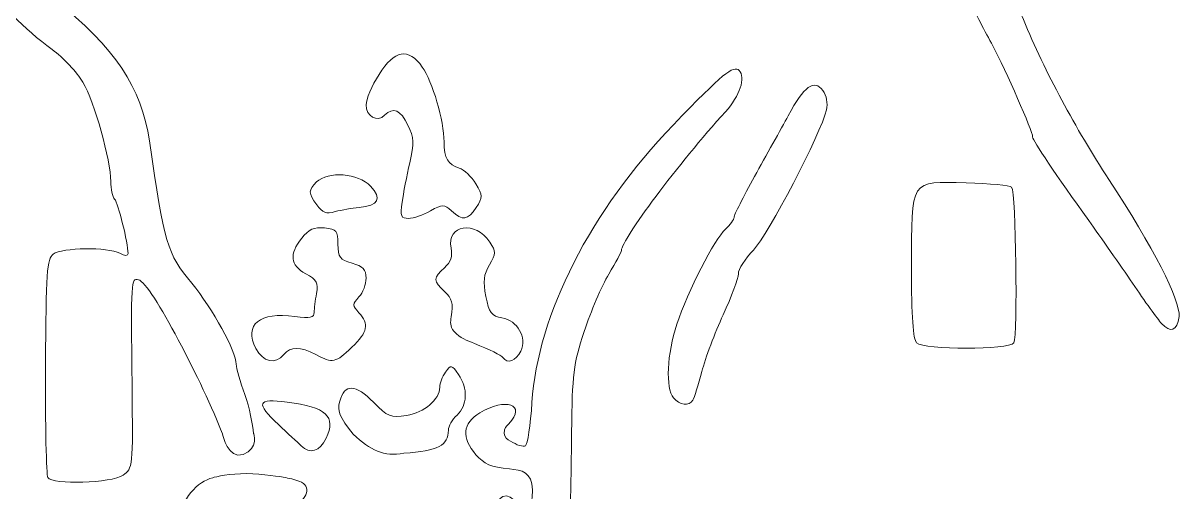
# Model space of a CAD drawing. Header units: millimetres. Extents: x -6423 to -1759, y 6 to 2012.
# Drawn here: x -5954.5 to -5822.8, y 1552 to 1605.4 of the extents above; entities that cross this region are included whole.
import ezdxf

# ---------------------------------------------------------------- set-up
doc = ezdxf.new("R2010")
doc.units = ezdxf.units.MM
doc.header["$MEASUREMENT"] = 0
doc.layers.add('layer 1', color=7, linetype='Continuous')

msp = doc.modelspace()

# ---------------------------------------------------------------- linework, layer by layer
at = {"layer": 'layer 1', "color": 177, "lineweight": 9}
for points, knots in [([(-5929.2655, 1563.0605), (-5928.7242, 1561.636), (-5928.4144, 1559.6643), (-5928.2793, 1558.6298), (-5928.2793, 1558.6298), (-5928.3272, 1558.7709), (-5927.6054, 1556.8771), (-5929.4616, 1556.2503), (-5929.4616, 1556.2503), (-5931.2164, 1555.6576), (-5931.7567, 1558.416), (-5931.8226, 1558.589), (-5931.8226, 1558.589), (-5933.9192, 1564.0793), (-5939.9317, 1575.8157), (-5941.3752, 1576.1482), (-5941.3752, 1576.1482), (-5942.2243, 1576.3439), (-5942.237, 1576.1309), (-5942.1048, 1564.1009), (-5942.1048, 1564.1009), (-5942.0023, 1554.7816), (-5942.014, 1554.6657), (-5943.1279, 1553.8854), (-5943.1279, 1553.8854), (-5944.4314, 1552.9725), (-5951.1544, 1552.7609), (-5951.6829, 1553.6163), (-5951.6829, 1553.6163), (-5951.8598, 1553.9021), (-5951.9779, 1559.6068), (-5951.9453, 1566.2932), (-5951.9453, 1566.2932), (-5951.8932, 1577.0161), (-5951.7896, 1578.5234), (-5951.0668, 1579.0662), (-5951.0668, 1579.0662), (-5950.0763, 1579.8096), (-5944.8395, 1579.883), (-5943.5104, 1579.1718), (-5943.5104, 1579.1718), (-5942.901, 1578.8457), (-5942.5582, 1578.8368), (-5942.5582, 1579.1477), (-5942.5582, 1579.1477), (-5942.5582, 1580.33), (-5943.6898, 1584.895), (-5944.0879, 1585.3183), (-5944.0879, 1585.3183), (-5944.3297, 1585.5757), (-5944.5275, 1586.4818), (-5944.5275, 1587.3319), (-5944.5275, 1587.3319), (-5944.5275, 1589.7812), (-5946.383, 1596.3854), (-5947.7046, 1598.6408), (-5947.7046, 1598.6408), (-5948.3683, 1599.7731), (-5949.9395, 1601.4538), (-5951.1958, 1602.3755), (-5951.1958, 1602.3755), (-5954.4197, 1604.7401), (-5957.1519, 1607.5684), (-5959.1156, 1610.5743), (-5959.1156, 1610.5743), (-5960.0444, 1611.9958), (-5961.003, 1613.159), (-5961.2458, 1613.159), (-5961.2458, 1613.159), (-5961.489, 1613.159), (-5963.4682, 1610.6664), (-5965.6442, 1607.6201), (-5965.6442, 1607.6201), (-5967.8202, 1604.5742), (-5970.4946, 1600.8334), (-5971.5872, 1599.3076), (-5971.5872, 1599.3076), (-5972.6802, 1597.7814), (-5973.5742, 1596.3248), (-5973.5742, 1596.0702), (-5973.5742, 1596.0702), (-5973.5742, 1595.8153), (-5974.1528, 1595.0702), (-5974.86, 1594.4136), (-5974.86, 1594.4136), (-5975.5676, 1593.7571), (-5976.98, 1591.9721), (-5977.9989, 1590.4466), (-5977.9989, 1590.4466), (-5980.407, 1586.842), (-5985.4435, 1580.9121), (-5986.0969, 1580.9121), (-5986.0969, 1580.9121), (-5986.3773, 1580.9121), (-5986.6751, 1581.2659), (-5986.7584, 1581.6981), (-5986.7584, 1581.6981), (-5986.8946, 1582.406), (-5985.3521, 1584.8528), (-5978.8756, 1594.2048), (-5978.8756, 1594.2048), (-5977.7507, 1595.8295), (-5974.7799, 1600.2602), (-5972.2742, 1604.0509), (-5972.2742, 1604.0509), (-5969.7682, 1607.8417), (-5966.5989, 1612.5329), (-5965.2305, 1614.4756), (-5965.2305, 1614.4756), (-5962.516, 1618.3309), (-5962.4795, 1618.4415), (-5963.3144, 1620.2743), (-5963.3144, 1620.2743), (-5964.0454, 1621.8785), (-5964.5162, 1621.8558), (-5965.3932, 1620.1744), (-5965.3932, 1620.1744), (-5966.5709, 1617.9165), (-5973.6551, 1608.5975), (-5976.3624, 1605.7451), (-5976.3624, 1605.7451), (-5979.9862, 1601.9267), (-5985.3858, 1595.4605), (-5986.4759, 1593.6333), (-5986.4759, 1593.6333), (-5987.5727, 1591.7948), (-5988.7657, 1591.2149), (-5989.6416, 1592.0944), (-5989.6416, 1592.0944), (-5990.1553, 1592.6099), (-5989.8412, 1593.3795), (-5987.9542, 1596.2283), (-5987.9542, 1596.2283), (-5986.679, 1598.1537), (-5984.7757, 1601.0337), (-5983.7245, 1602.6283), (-5983.7245, 1602.6283), (-5982.6734, 1604.2232), (-5981.2561, 1606.128), (-5980.5751, 1606.8611), (-5980.5751, 1606.8611), (-5979.8941, 1607.5946), (-5978.4278, 1609.532), (-5977.3171, 1611.167), (-5977.3171, 1611.167), (-5970.7371, 1620.8494), (-5967.6578, 1625.5441), (-5966.2245, 1628.0789), (-5966.2245, 1628.0789), (-5964.8246, 1630.5551), (-5964.435, 1630.9174), (-5963.3122, 1630.7866), (-5963.3122, 1630.7866), (-5962.2664, 1630.665), (-5961.9524, 1630.3034), (-5961.6847, 1628.913), (-5961.6847, 1628.913), (-5961.3036, 1626.931), (-5960.3861, 1624.2952), (-5958.2569, 1619.0665), (-5958.2569, 1619.0665), (-5955.4698, 1612.221), (-5954.7937, 1611.2092), (-5950.9275, 1608.0966), (-5950.9275, 1608.0966), (-5944.0518, 1602.5606), (-5941.0143, 1598.019), (-5940.1373, 1591.9629), (-5940.1373, 1591.9629), (-5938.4349, 1580.2081), (-5938.1283, 1579.1761), (-5935.3138, 1575.743), (-5935.3138, 1575.743), (-5932.9326, 1572.8378), (-5930.2507, 1567.9562), (-5930.25, 1566.5261), (-5930.25, 1566.5261), (-5930.25, 1566.0444), (-5929.8069, 1564.4849), (-5929.2655, 1563.0605)], [0, 0, 0, 0, 0.02173913, 0.02173913, 0.02173913, 0.02173913, 0.04347826, 0.04347826, 0.04347826, 0.04347826, 0.06521739, 0.06521739, 0.06521739, 0.06521739, 0.08695652, 0.08695652, 0.08695652, 0.08695652, 0.10869565, 0.10869565, 0.10869565, 0.10869565, 0.13043478, 0.13043478, 0.13043478, 0.13043478, 0.15217391, 0.15217391, 0.15217391, 0.15217391, 0.17391304, 0.17391304, 0.17391304, 0.17391304, 0.19565217, 0.19565217, 0.19565217, 0.19565217, 0.2173913, 0.2173913, 0.2173913, 0.2173913, 0.23913043, 0.23913043, 0.23913043, 0.23913043, 0.26086957, 0.26086957, 0.26086957, 0.26086957, 0.2826087, 0.2826087, 0.2826087, 0.2826087, 0.30434783, 0.30434783, 0.30434783, 0.30434783, 0.32608696, 0.32608696, 0.32608696, 0.32608696, 0.34782609, 0.34782609, 0.34782609, 0.34782609, 0.36956522, 0.36956522, 0.36956522, 0.36956522, 0.39130435, 0.39130435, 0.39130435, 0.39130435, 0.41304348, 0.41304348, 0.41304348, 0.41304348, 0.43478261, 0.43478261, 0.43478261, 0.43478261, 0.45652174, 0.45652174, 0.45652174, 0.45652174, 0.47826087, 0.47826087, 0.47826087, 0.47826087, 0.5, 0.5, 0.5, 0.5, 0.52173913, 0.52173913, 0.52173913, 0.52173913, 0.54347826, 0.54347826, 0.54347826, 0.54347826, 0.56521739, 0.56521739, 0.56521739, 0.56521739, 0.58695652, 0.58695652, 0.58695652, 0.58695652, 0.60869565, 0.60869565, 0.60869565, 0.60869565, 0.63043478, 0.63043478, 0.63043478, 0.63043478, 0.65217391, 0.65217391, 0.65217391, 0.65217391, 0.67391304, 0.67391304, 0.67391304, 0.67391304, 0.69565217, 0.69565217, 0.69565217, 0.69565217, 0.7173913, 0.7173913, 0.7173913, 0.7173913, 0.73913043, 0.73913043, 0.73913043, 0.73913043, 0.76086957, 0.76086957, 0.76086957, 0.76086957, 0.7826087, 0.7826087, 0.7826087, 0.7826087, 0.80434783, 0.80434783, 0.80434783, 0.80434783, 0.82608696, 0.82608696, 0.82608696, 0.82608696, 0.84782609, 0.84782609, 0.84782609, 0.84782609, 0.86956522, 0.86956522, 0.86956522, 0.86956522, 0.89130435, 0.89130435, 0.89130435, 0.89130435, 0.91304348, 0.91304348, 0.91304348, 0.91304348, 0.93478261, 0.93478261, 0.93478261, 0.93478261, 0.95652174, 0.95652174, 0.95652174, 0.95652174, 1, 1, 1, 1]), ([(-5823.0177, 1571.9494), (-5823.2095, 1570.3332), (-5823.9848, 1570.0337), (-5825.0168, 1571.1769), (-5825.0168, 1571.1769), (-5825.4504, 1571.6577), (-5826.929, 1573.712), (-5828.3028, 1575.743), (-5828.3028, 1575.743), (-5829.6768, 1577.7737), (-5831.9191, 1580.9862), (-5833.2857, 1582.8814), (-5833.2857, 1582.8814), (-5836.962, 1587.9789), (-5839.6644, 1592.0132), (-5839.6644, 1592.4028), (-5839.6644, 1592.4028), (-5839.6644, 1593.0335), (-5842.7256, 1600.0421), (-5844.2071, 1602.8031), (-5844.2071, 1602.8031), (-5845.0111, 1604.3016), (-5846.2448, 1606.6357), (-5846.9485, 1607.9895), (-5846.9485, 1607.9895), (-5849.691, 1613.2653), (-5851.8422, 1614.2498), (-5855.9974, 1612.1302), (-5855.9974, 1612.1302), (-5857.6306, 1611.2967), (-5858.0925, 1611.2266), (-5858.4282, 1611.7608), (-5858.4282, 1611.7608), (-5859.6864, 1613.7641), (-5855.3706, 1619.5589), (-5852.62, 1619.5589), (-5852.62, 1619.5589), (-5848.8746, 1619.5589), (-5844.1908, 1614.1332), (-5840.7205, 1605.7742), (-5840.7205, 1605.7742), (-5838.2269, 1599.7678), (-5834.8225, 1593.3962), (-5830.9882, 1587.5585), (-5830.9882, 1587.5585), (-5826.0045, 1579.9705), (-5822.8086, 1573.712), (-5823.0177, 1571.9494)], [0, 0, 0, 0, 0.07692308, 0.07692308, 0.07692308, 0.07692308, 0.15384615, 0.15384615, 0.15384615, 0.15384615, 0.23076923, 0.23076923, 0.23076923, 0.23076923, 0.30769231, 0.30769231, 0.30769231, 0.30769231, 0.38461538, 0.38461538, 0.38461538, 0.38461538, 0.46153846, 0.46153846, 0.46153846, 0.46153846, 0.53846154, 0.53846154, 0.53846154, 0.53846154, 0.61538462, 0.61538462, 0.61538462, 0.61538462, 0.69230769, 0.69230769, 0.69230769, 0.69230769, 0.76923077, 0.76923077, 0.76923077, 0.76923077, 0.84615385, 0.84615385, 0.84615385, 0.84615385, 1, 1, 1, 1]), ([(-5910.6496, 1583.1278), (-5911.5188, 1583.1278), (-5911.6128, 1583.3632), (-5911.3869, 1584.9737), (-5911.3869, 1584.9737), (-5911.2444, 1585.9894), (-5910.8562, 1588.0005), (-5910.5237, 1589.443), (-5910.5237, 1589.443), (-5910.0044, 1591.6988), (-5910.0324, 1592.3021), (-5910.7233, 1593.751), (-5910.7233, 1593.751), (-5911.5511, 1595.4871), (-5912.4076, 1595.8504), (-5913.3803, 1594.8777), (-5913.3803, 1594.8777), (-5914.2163, 1594.0417), (-5915.4808, 1594.755), (-5915.4808, 1596.0621), (-5915.4808, 1596.0621), (-5915.4808, 1596.6945), (-5914.8211, 1598.2522), (-5914.0149, 1599.5239), (-5914.0149, 1599.5239), (-5912.2261, 1602.3443), (-5910.6843, 1602.6102), (-5909.0911, 1600.3733), (-5909.0911, 1600.3733), (-5907.928, 1598.7397), (-5906.6234, 1594.2505), (-5906.6117, 1591.8424), (-5906.6117, 1591.8424), (-5906.6028, 1589.9486), (-5906.2093, 1589.2704), (-5904.8796, 1588.8563), (-5904.8796, 1588.8563), (-5904.329, 1588.6847), (-5903.4892, 1587.8853), (-5903.0134, 1587.0799), (-5903.0134, 1587.0799), (-5902.2052, 1585.7115), (-5902.202, 1585.5342), (-5902.9634, 1584.3718), (-5902.9634, 1584.3718), (-5903.9238, 1582.9062), (-5904.4861, 1582.8268), (-5905.7566, 1583.9765), (-5905.7566, 1583.9765), (-5906.6447, 1584.7802), (-5906.7737, 1584.7802), (-5908.174, 1583.9765), (-5908.174, 1583.9765), (-5908.9873, 1583.5096), (-5910.1015, 1583.1278), (-5910.6496, 1583.1278)], [0, 0, 0, 0, 0.06666667, 0.06666667, 0.06666667, 0.06666667, 0.13333333, 0.13333333, 0.13333333, 0.13333333, 0.2, 0.2, 0.2, 0.2, 0.26666667, 0.26666667, 0.26666667, 0.26666667, 0.33333333, 0.33333333, 0.33333333, 0.33333333, 0.4, 0.4, 0.4, 0.4, 0.46666667, 0.46666667, 0.46666667, 0.46666667, 0.53333333, 0.53333333, 0.53333333, 0.53333333, 0.6, 0.6, 0.6, 0.6, 0.66666667, 0.66666667, 0.66666667, 0.66666667, 0.73333333, 0.73333333, 0.73333333, 0.73333333, 0.8, 0.8, 0.8, 0.8, 0.86666667, 0.86666667, 0.86666667, 0.86666667, 1, 1, 1, 1]), ([(-5901.1774, 1545.4343), (-5901.605, 1545.949), (-5901.6213, 1546.4088), (-5901.2381, 1547.1249), (-5901.2381, 1547.1249), (-5900.9484, 1547.6659), (-5900.7116, 1548.7947), (-5900.7116, 1549.6334), (-5900.7116, 1549.6334), (-5900.7116, 1551.6672), (-5899.4084, 1552.1706), (-5898.2205, 1550.5959), (-5898.2205, 1550.5959), (-5897.0977, 1549.1073), (-5896.6234, 1549.5778), (-5896.5695, 1552.2334), (-5896.5695, 1552.2334), (-5896.6156, 1554.1924), (-5897.7759, 1554.5097), (-5899.1706, 1554.5927), (-5899.1706, 1554.5927), (-5901.26, 1554.8025), (-5902.0598, 1555.1436), (-5902.9858, 1556.2202), (-5902.9858, 1556.2202), (-5904.6591, 1558.1654), (-5904.513, 1559.7866), (-5902.5575, 1560.9788), (-5902.5575, 1560.9788), (-5899.5945, 1562.7857), (-5897.2055, 1561.9023), (-5899.2294, 1559.7483), (-5899.2294, 1559.7483), (-5899.5903, 1559.364), (-5899.7902, 1559.3027), (-5899.7846, 1558.6397), (-5899.7846, 1558.6397), (-5899.7324, 1558.2484), (-5899.4751, 1557.9009), (-5899.0564, 1557.773), (-5899.0564, 1557.773), (-5898.3658, 1557.3202), (-5897.6033, 1557.0721), (-5897.3622, 1557.2213), (-5897.3622, 1557.2213), (-5897.1211, 1557.3702), (-5896.7858, 1559.5916), (-5896.617, 1562.1575), (-5896.617, 1562.1575), (-5895.9576, 1572.1972), (-5889.9558, 1583.9985), (-5880.5266, 1593.7953), (-5880.5266, 1593.7953), (-5874.9154, 1599.6256), (-5873.7044, 1600.626), (-5873.0496, 1599.9712), (-5873.0496, 1599.9712), (-5872.2736, 1599.1952), (-5872.9787, 1597.0668), (-5874.6031, 1595.2811), (-5874.6031, 1595.2811), (-5879.904, 1589.4533), (-5886.4341, 1580.7257), (-5886.4341, 1579.4689), (-5886.4341, 1579.4689), (-5886.4341, 1579.3388), (-5887.0846, 1578.1292), (-5887.8798, 1576.7807), (-5887.8798, 1576.7807), (-5888.6746, 1575.4325), (-5889.9342, 1572.4872), (-5890.6783, 1570.2361), (-5890.6783, 1570.2361), (-5891.8914, 1566.5666), (-5892.0389, 1565.3782), (-5892.1041, 1558.7581), (-5892.1041, 1558.7581), (-5892.1438, 1554.6965), (-5892.214, 1551.1174), (-5892.2594, 1550.8047), (-5892.2594, 1550.8047), (-5892.3835, 1549.9489), (-5895.7499, 1546.0426), (-5896.951, 1545.3598), (-5896.951, 1545.3598), (-5898.3903, 1544.5423), (-5900.4677, 1544.5788), (-5901.1774, 1545.4343)], [0, 0, 0, 0, 0.04347826, 0.04347826, 0.04347826, 0.04347826, 0.08695652, 0.08695652, 0.08695652, 0.08695652, 0.13043478, 0.13043478, 0.13043478, 0.13043478, 0.17391304, 0.17391304, 0.17391304, 0.17391304, 0.2173913, 0.2173913, 0.2173913, 0.2173913, 0.26086957, 0.26086957, 0.26086957, 0.26086957, 0.30434783, 0.30434783, 0.30434783, 0.30434783, 0.34782609, 0.34782609, 0.34782609, 0.34782609, 0.39130435, 0.39130435, 0.39130435, 0.39130435, 0.43478261, 0.43478261, 0.43478261, 0.43478261, 0.47826087, 0.47826087, 0.47826087, 0.47826087, 0.52173913, 0.52173913, 0.52173913, 0.52173913, 0.56521739, 0.56521739, 0.56521739, 0.56521739, 0.60869565, 0.60869565, 0.60869565, 0.60869565, 0.65217391, 0.65217391, 0.65217391, 0.65217391, 0.69565217, 0.69565217, 0.69565217, 0.69565217, 0.73913043, 0.73913043, 0.73913043, 0.73913043, 0.7826087, 0.7826087, 0.7826087, 0.7826087, 0.82608696, 0.82608696, 0.82608696, 0.82608696, 0.86956522, 0.86956522, 0.86956522, 0.86956522, 0.91304348, 0.91304348, 0.91304348, 0.91304348, 1, 1, 1, 1]), ([(-5878.3148, 1562.4447), (-5878.7558, 1561.7314), (-5879.825, 1561.8512), (-5880.523, 1562.6925), (-5880.523, 1562.6925), (-5881.4338, 1563.7897), (-5881.2558, 1567.7293), (-5880.1448, 1571.066), (-5880.1448, 1571.066), (-5878.8855, 1574.8465), (-5875.8545, 1580.7788), (-5874.6027, 1581.9115), (-5874.6027, 1581.9115), (-5874.0699, 1582.3936), (-5873.6342, 1582.9963), (-5873.6342, 1583.2512), (-5873.6342, 1583.2512), (-5873.6342, 1583.5061), (-5872.582, 1585.5991), (-5871.2959, 1587.9027), (-5871.2959, 1587.9027), (-5870.0097, 1590.2063), (-5868.2928, 1593.3207), (-5867.4803, 1594.8238), (-5867.4803, 1594.8238), (-5865.6553, 1598.2005), (-5864.5144, 1599.0283), (-5863.5236, 1597.6942), (-5863.5236, 1597.6942), (-5863.1063, 1597.1327), (-5862.9433, 1596.2397), (-5863.1191, 1595.4789), (-5863.1191, 1595.4789), (-5863.7296, 1592.8364), (-5869.7747, 1581.2283), (-5871.4252, 1579.5285), (-5871.4252, 1579.5285), (-5872.3697, 1578.5564), (-5873.1418, 1577.338), (-5873.1418, 1576.8214), (-5873.1418, 1576.8214), (-5873.1418, 1576.3046), (-5873.915, 1574.208), (-5874.8601, 1572.1628), (-5874.8601, 1572.1628), (-5875.8052, 1570.1177), (-5876.9014, 1567.2036), (-5877.2963, 1565.6874), (-5877.2963, 1565.6874), (-5877.6912, 1564.1715), (-5878.1496, 1562.712), (-5878.3148, 1562.4447)], [0, 0, 0, 0, 0.07142857, 0.07142857, 0.07142857, 0.07142857, 0.14285714, 0.14285714, 0.14285714, 0.14285714, 0.21428571, 0.21428571, 0.21428571, 0.21428571, 0.28571429, 0.28571429, 0.28571429, 0.28571429, 0.35714286, 0.35714286, 0.35714286, 0.35714286, 0.42857143, 0.42857143, 0.42857143, 0.42857143, 0.5, 0.5, 0.5, 0.5, 0.57142857, 0.57142857, 0.57142857, 0.57142857, 0.64285714, 0.64285714, 0.64285714, 0.64285714, 0.71428571, 0.71428571, 0.71428571, 0.71428571, 0.78571429, 0.78571429, 0.78571429, 0.78571429, 0.85714286, 0.85714286, 0.85714286, 0.85714286, 1, 1, 1, 1]), ([(-5918.9947, 1583.8996), (-5920.0299, 1583.6138), (-5920.4539, 1583.7709), (-5921.087, 1584.6745), (-5921.087, 1584.6745), (-5922.0708, 1586.0791), (-5922.0726, 1586.312), (-5921.1072, 1587.277), (-5921.1072, 1587.277), (-5919.8335, 1588.5507), (-5916.3678, 1588.2884), (-5914.9824, 1586.8136), (-5914.9824, 1586.8136), (-5913.6367, 1585.3811), (-5914.0631, 1584.5884), (-5916.2891, 1584.386), (-5916.2891, 1584.386), (-5917.063, 1584.3154), (-5918.2804, 1584.0963), (-5918.9947, 1583.8996)], [0, 0, 0, 0, 0.16666667, 0.16666667, 0.16666667, 0.16666667, 0.33333333, 0.33333333, 0.33333333, 0.33333333, 0.5, 0.5, 0.5, 0.5, 0.66666667, 0.66666667, 0.66666667, 0.66666667, 1, 1, 1, 1]), ([(-5841.8071, 1568.9684), (-5842.3215, 1568.1363), (-5852.029, 1568.1193), (-5852.8585, 1568.9489), (-5852.8585, 1568.9489), (-5853.2691, 1569.3597), (-5853.4495, 1571.9586), (-5853.4495, 1577.4705), (-5853.4495, 1577.4705), (-5853.4495, 1587.6797), (-5853.6558, 1587.3578), (-5847.2218, 1587.1756), (-5847.2218, 1587.1756), (-5844.5666, 1587.1001), (-5842.2406, 1586.8785), (-5842.0531, 1586.6832), (-5842.0531, 1586.6832), (-5841.5756, 1586.1847), (-5841.3469, 1569.7132), (-5841.8071, 1568.9684)], [0, 0, 0, 0, 0.16666667, 0.16666667, 0.16666667, 0.16666667, 0.33333333, 0.33333333, 0.33333333, 0.33333333, 0.5, 0.5, 0.5, 0.5, 0.66666667, 0.66666667, 0.66666667, 0.66666667, 1, 1, 1, 1]), ([(-5899.9221, 1567.2908), (-5900.0611, 1567.5159), (-5901.5089, 1568.2299), (-5903.1393, 1568.8776), (-5903.1393, 1568.8776), (-5904.1273, 1569.27), (-5904.6757, 1569.4278), (-5905.517, 1570.2893), (-5905.517, 1570.2893), (-5905.9442, 1570.8292), (-5905.9027, 1571.3106), (-5905.8024, 1571.9384), (-5905.8024, 1571.9384), (-5905.5577, 1573.4685), (-5905.6985, 1574.0063), (-5906.5525, 1574.8018), (-5906.5525, 1574.8018), (-5907.8589, 1576.0188), (-5907.8624, 1576.3411), (-5906.5801, 1577.5014), (-5906.5801, 1577.5014), (-5905.8474, 1578.1647), (-5905.6315, 1578.8039), (-5905.8208, 1579.7504), (-5905.8208, 1579.7504), (-5906.3515, 1582.4035), (-5903.0414, 1582.9179), (-5901.4146, 1580.4353), (-5901.4146, 1580.4353), (-5900.6921, 1579.3321), (-5900.6953, 1579.1222), (-5901.4571, 1577.8332), (-5901.4571, 1577.8332), (-5902.1137, 1576.7218), (-5902.1956, 1575.977), (-5901.8528, 1574.2431), (-5901.8528, 1574.2431), (-5901.483, 1572.3731), (-5901.2193, 1572.0189), (-5900.0395, 1571.8066), (-5900.0395, 1571.8066), (-5898.2463, 1571.484), (-5897.1736, 1569.5909), (-5897.8911, 1568.0161), (-5897.8911, 1568.0161), (-5898.4069, 1566.8842), (-5899.4421, 1566.5144), (-5899.9221, 1567.2908)], [0, 0, 0, 0, 0.07692308, 0.07692308, 0.07692308, 0.07692308, 0.15384615, 0.15384615, 0.15384615, 0.15384615, 0.23076923, 0.23076923, 0.23076923, 0.23076923, 0.30769231, 0.30769231, 0.30769231, 0.30769231, 0.38461538, 0.38461538, 0.38461538, 0.38461538, 0.46153846, 0.46153846, 0.46153846, 0.46153846, 0.53846154, 0.53846154, 0.53846154, 0.53846154, 0.61538462, 0.61538462, 0.61538462, 0.61538462, 0.69230769, 0.69230769, 0.69230769, 0.69230769, 0.76923077, 0.76923077, 0.76923077, 0.76923077, 0.84615385, 0.84615385, 0.84615385, 0.84615385, 1, 1, 1, 1]), ([(-5924.8349, 1567.6198), (-5925.8112, 1566.4432), (-5927.2048, 1566.753), (-5928.0187, 1568.327), (-5928.0187, 1568.327), (-5929.4127, 1571.0227), (-5927.5962, 1572.5212), (-5923.5987, 1571.9735), (-5923.5987, 1571.9735), (-5921.8219, 1571.73), (-5921.3887, 1571.8165), (-5921.3887, 1572.4145), (-5921.3887, 1572.4145), (-5921.3887, 1572.8236), (-5921.266, 1573.7954), (-5921.1164, 1574.5739), (-5921.1164, 1574.5739), (-5920.8857, 1575.7739), (-5921.0725, 1576.1167), (-5922.3473, 1576.8278), (-5922.3473, 1576.8278), (-5924.1206, 1577.8173), (-5924.2588, 1579.0293), (-5922.8089, 1580.8728), (-5922.8089, 1580.8728), (-5922.0041, 1581.8955), (-5921.416, 1582.1628), (-5920.2241, 1582.0469), (-5920.2241, 1582.0469), (-5918.821, 1581.9104), (-5918.681, 1581.7424), (-5918.681, 1580.1935), (-5918.681, 1580.1935), (-5918.681, 1578.6947), (-5918.4892, 1578.4352), (-5917.0811, 1578.03), (-5917.0811, 1578.03), (-5915.8194, 1577.6673), (-5915.4808, 1577.3068), (-5915.4808, 1576.3258), (-5915.4808, 1576.3258), (-5915.4808, 1575.6416), (-5915.8477, 1574.677), (-5916.2958, 1574.1818), (-5916.2958, 1574.1818), (-5917.0538, 1573.3441), (-5917.0538, 1573.2189), (-5916.2958, 1572.3812), (-5916.2958, 1572.3812), (-5915.1082, 1571.0688), (-5915.283, 1570.2201), (-5917.1045, 1568.4547), (-5917.1045, 1568.4547), (-5918.9522, 1566.664), (-5919.2613, 1566.6009), (-5921.2093, 1567.6166), (-5921.2093, 1567.6166), (-5923.0017, 1568.5515), (-5924.061, 1568.5522), (-5924.8349, 1567.6198)], [0, 0, 0, 0, 0.0625, 0.0625, 0.0625, 0.0625, 0.125, 0.125, 0.125, 0.125, 0.1875, 0.1875, 0.1875, 0.1875, 0.25, 0.25, 0.25, 0.25, 0.3125, 0.3125, 0.3125, 0.3125, 0.375, 0.375, 0.375, 0.375, 0.4375, 0.4375, 0.4375, 0.4375, 0.5, 0.5, 0.5, 0.5, 0.5625, 0.5625, 0.5625, 0.5625, 0.625, 0.625, 0.625, 0.625, 0.6875, 0.6875, 0.6875, 0.6875, 0.75, 0.75, 0.75, 0.75, 0.8125, 0.8125, 0.8125, 0.8125, 0.875, 0.875, 0.875, 0.875, 1, 1, 1, 1]), ([(-5911.1909, 1556.3904), (-5913.4481, 1555.9433), (-5914.9937, 1556.7346), (-5916.9347, 1558.5415), (-5916.9347, 1558.5415), (-5918.5232, 1560.5509), (-5918.7845, 1561.1887), (-5918.4817, 1562.3202), (-5918.4817, 1562.3202), (-5917.9482, 1564.3161), (-5916.6557, 1564.2739), (-5914.6367, 1562.1955), (-5914.6367, 1562.1955), (-5913.0159, 1560.5264), (-5912.7121, 1560.4045), (-5910.8949, 1560.6952), (-5910.8949, 1560.6952), (-5908.844, 1561.0231), (-5907.1116, 1562.4947), (-5907.1116, 1563.9088), (-5907.1116, 1563.9088), (-5907.1116, 1564.3569), (-5906.8141, 1565.1304), (-5906.4508, 1565.6275), (-5906.4508, 1565.6275), (-5905.8201, 1566.4903), (-5905.7531, 1566.4786), (-5904.9739, 1565.3658), (-5904.9739, 1565.3658), (-5903.8731, 1563.7943), (-5903.9451, 1561.8108), (-5905.1423, 1560.7274), (-5905.1423, 1560.7274), (-5905.6839, 1560.2372), (-5906.1271, 1559.47), (-5906.1271, 1559.0219), (-5906.1271, 1559.0219), (-5906.1271, 1557.2586), (-5907.2736, 1556.663), (-5911.1909, 1556.3904)], [0, 0, 0, 0, 0.09090909, 0.09090909, 0.09090909, 0.09090909, 0.18181818, 0.18181818, 0.18181818, 0.18181818, 0.27272727, 0.27272727, 0.27272727, 0.27272727, 0.36363636, 0.36363636, 0.36363636, 0.36363636, 0.45454545, 0.45454545, 0.45454545, 0.45454545, 0.54545455, 0.54545455, 0.54545455, 0.54545455, 0.63636364, 0.63636364, 0.63636364, 0.63636364, 0.72727273, 0.72727273, 0.72727273, 0.72727273, 0.81818182, 0.81818182, 0.81818182, 0.81818182, 1, 1, 1, 1]), ([(-5920.0352, 1558.0998), (-5920.7687, 1556.5694), (-5921.8467, 1556.2369), (-5922.8702, 1557.2252), (-5922.8702, 1557.2252), (-5923.274, 1557.6152), (-5924.435, 1558.7064), (-5925.4503, 1559.6508), (-5925.4503, 1559.6508), (-5928.101, 1562.1153), (-5927.8993, 1562.6389), (-5924.4658, 1562.2111), (-5924.4658, 1562.2111), (-5920.0058, 1561.6555), (-5918.8465, 1560.5796), (-5920.0352, 1558.0998)], [0, 0, 0, 0, 0.2, 0.2, 0.2, 0.2, 0.4, 0.4, 0.4, 0.4, 0.6, 0.6, 0.6, 0.6, 1, 1, 1, 1]), ([(-5934.6569, 1541.4631), (-5933.7838, 1539.1665), (-5935.7134, 1537.9527), (-5937.3544, 1539.7657), (-5937.3544, 1539.7657), (-5938.7572, 1541.3159), (-5938.9224, 1544.3963), (-5937.6951, 1546.1199), (-5937.6951, 1546.1199), (-5937.1204, 1546.9267), (-5936.6507, 1548.0367), (-5936.6507, 1548.5866), (-5936.6507, 1548.5866), (-5936.6507, 1551.1617), (-5934.5928, 1553.1853), (-5932.923, 1553.5887), (-5932.923, 1553.5887), (-5932.6291, 1553.7025), (-5930.9147, 1554.0797), (-5929.0876, 1554.0637), (-5929.0876, 1554.0637), (-5927.1927, 1554.0471), (-5925.1968, 1553.7053), (-5924.6271, 1553.61), (-5924.6271, 1553.61), (-5924.0603, 1553.4869), (-5923.3275, 1553.3437), (-5922.8269, 1553.0757), (-5922.8269, 1553.0757), (-5921.6035, 1552.4209), (-5922.2658, 1550.9784), (-5924.2234, 1550.0333), (-5924.2234, 1550.0333), (-5925.2468, 1549.5391), (-5925.5733, 1549.0269), (-5925.5733, 1547.9158), (-5925.5733, 1547.9158), (-5925.5733, 1546.696), (-5925.7924, 1546.4248), (-5926.8808, 1546.2989), (-5926.8808, 1546.2989), (-5927.8932, 1546.1819), (-5928.4895, 1546.5428), (-5929.524, 1547.8988), (-5929.524, 1547.8988), (-5931.5968, 1550.6165), (-5932.9159, 1550.0691), (-5931.7411, 1546.9789), (-5931.7411, 1546.9789), (-5931.07, 1545.2141), (-5931.5922, 1544.235), (-5933.2041, 1544.235), (-5933.2041, 1544.235), (-5934.8242, 1544.235), (-5935.3379, 1543.2544), (-5934.6569, 1541.4631)], [0, 0, 0, 0, 0.06666667, 0.06666667, 0.06666667, 0.06666667, 0.13333333, 0.13333333, 0.13333333, 0.13333333, 0.2, 0.2, 0.2, 0.2, 0.26666667, 0.26666667, 0.26666667, 0.26666667, 0.33333333, 0.33333333, 0.33333333, 0.33333333, 0.4, 0.4, 0.4, 0.4, 0.46666667, 0.46666667, 0.46666667, 0.46666667, 0.53333333, 0.53333333, 0.53333333, 0.53333333, 0.6, 0.6, 0.6, 0.6, 0.66666667, 0.66666667, 0.66666667, 0.66666667, 0.73333333, 0.73333333, 0.73333333, 0.73333333, 0.8, 0.8, 0.8, 0.8, 0.86666667, 0.86666667, 0.86666667, 0.86666667, 1, 1, 1, 1])]:
    msp.add_open_spline(points, degree=3, knots=knots, dxfattribs=at)
for points in [[(-5921.087, 1584.6745), (-5921.087, 1584.6745), (-5921.087, 1584.6745), (-5921.087, 1584.6745)], [(-5911.3869, 1584.9737), (-5911.3869, 1584.9737), (-5911.3869, 1584.9737), (-5911.3869, 1584.9737)], [(-5825.0168, 1571.1769), (-5825.0168, 1571.1769), (-5825.0168, 1571.1769), (-5825.0168, 1571.1769)], [(-5852.8585, 1568.9489), (-5852.8585, 1568.9489), (-5852.8585, 1568.9489), (-5852.8585, 1568.9489)], [(-5928.0187, 1568.327), (-5928.0187, 1568.327), (-5928.0187, 1568.327), (-5928.0187, 1568.327)], [(-5899.9221, 1567.2908), (-5899.9221, 1567.2908), (-5899.9221, 1567.2908), (-5899.9221, 1567.2908)], [(-5880.523, 1562.6925), (-5880.523, 1562.6925), (-5880.523, 1562.6925), (-5880.523, 1562.6925)], [(-5922.8702, 1557.2252), (-5922.8702, 1557.2252), (-5922.8702, 1557.2252), (-5922.8702, 1557.2252)]]:
    msp.add_open_spline(points, degree=3, dxfattribs=at)

doc.saveas('drawing.dxf')
